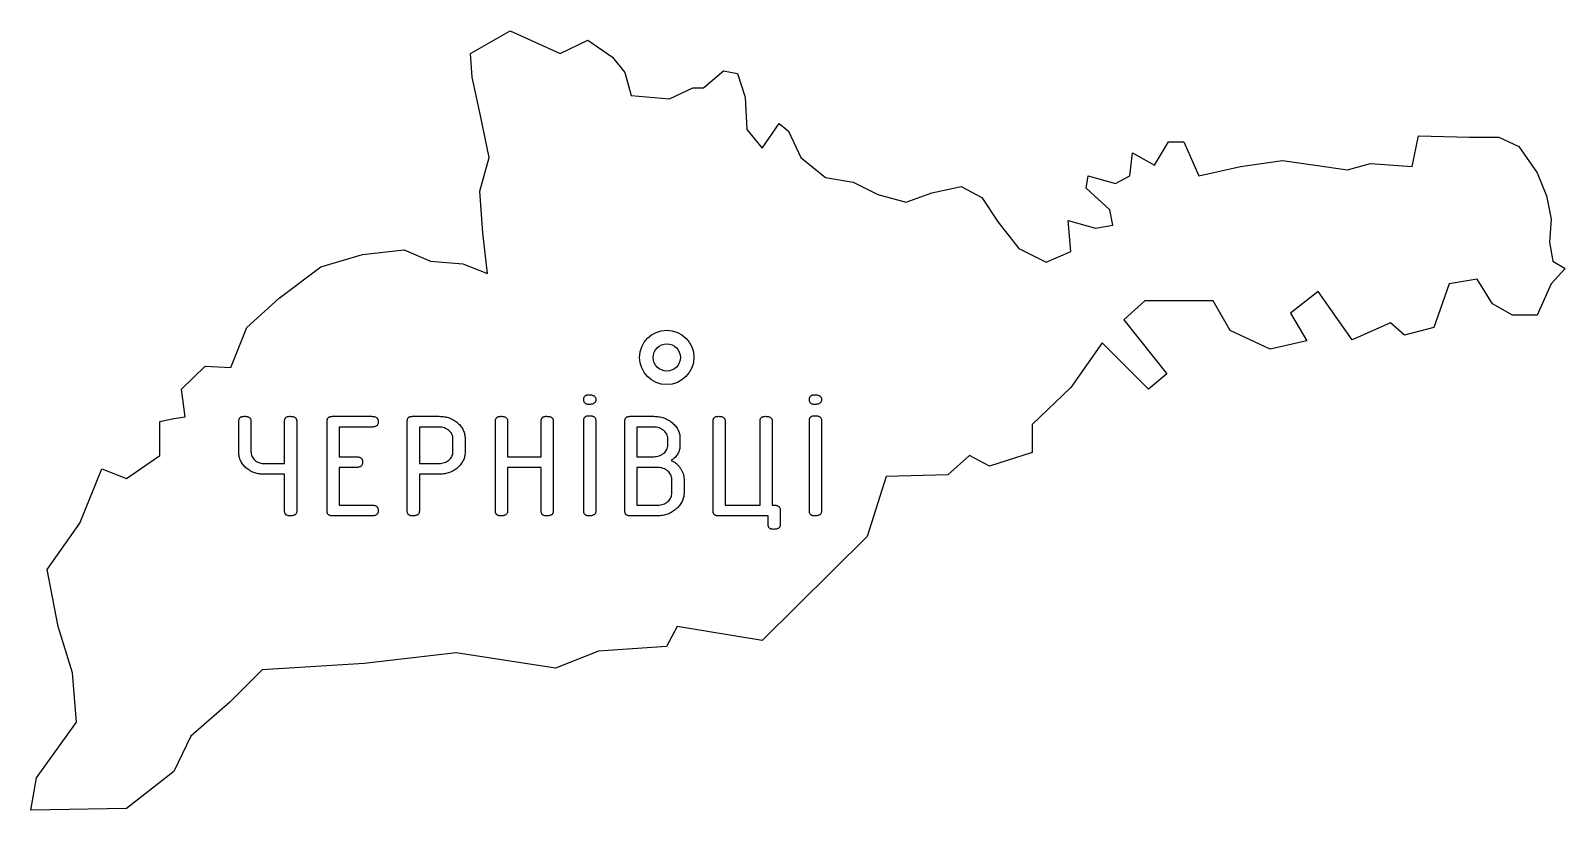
# Model space of a CAD drawing. Header units: millimetres. Extents: x -4543.5 to -4458.7, y 4010.4 to 4053.4.
import ezdxf

# ---------------------------------------------------------------- set-up
doc = ezdxf.new("R2010")
doc.units = ezdxf.units.MM

msp = doc.modelspace()

# ---------------------------------------------------------------- linework, layer by layer
at = {"color": 7, "linetype": 'Continuous', "lineweight": 25}
for p, q in [((-4519.241, 4052.174), (-4517.034, 4053.439)), ((-4517.034, 4053.439), (-4514.276, 4052.174)), ((-4514.276, 4052.174), (-4512.75, 4052.92)), ((-4512.75, 4052.92), (-4511.388, 4051.979)), ((-4519.142, 4050.875), (-4519.241, 4052.174)), ((-4511.388, 4051.979), (-4510.706, 4051.136)), ((-4518.656, 4048.668), (-4519.142, 4050.875)), ((-4510.706, 4051.136), (-4510.349, 4049.869)), ((-4506.359, 4050.292), (-4505.256, 4051.232)), ((-4505.256, 4051.232), (-4504.477, 4051.071)), ((-4504.477, 4051.071), (-4504.056, 4049.773)), ((-4508.24, 4049.675), (-4506.943, 4050.292)), ((-4506.943, 4050.292), (-4506.359, 4050.292)), ((-4510.349, 4049.869), (-4508.24, 4049.675)), ((-4504.056, 4049.773), (-4503.958, 4047.987)), ((-4518.201, 4046.43), (-4518.656, 4048.668)), ((-4503.115, 4046.949), (-4502.174, 4048.313)), ((-4502.174, 4048.313), (-4501.654, 4047.891)), ((-4503.958, 4047.987), (-4503.115, 4046.949)), ((-4501.654, 4047.891), (-4500.974, 4046.43)), ((-4467.196, 4045.944), (-4466.838, 4047.632)), ((-4466.838, 4047.632), (-4464.016, 4047.566)), ((-4464.016, 4047.566), (-4462.394, 4047.566)), ((-4462.394, 4047.566), (-4461.289, 4047.047)), ((-4482.802, 4045.425), (-4482.64, 4046.69)), ((-4482.64, 4046.69), (-4481.439, 4046.009)), ((-4481.439, 4046.009), (-4480.66, 4047.308)), ((-4480.66, 4047.308), (-4479.818, 4047.308)), ((-4479.818, 4047.308), (-4478.973, 4045.425)), ((-4461.289, 4047.047), (-4460.285, 4045.586)), ((-4518.721, 4044.581), (-4518.201, 4046.43)), ((-4500.974, 4046.43), (-4499.61, 4045.327)), ((-4478.973, 4045.425), (-4476.671, 4045.944)), ((-4476.671, 4045.944), (-4474.366, 4046.267)), ((-4474.366, 4046.267), (-4472.549, 4046.009)), ((-4472.549, 4046.009), (-4470.765, 4045.749)), ((-4470.765, 4045.749), (-4469.5, 4046.106)), ((-4469.5, 4046.106), (-4467.196, 4045.944)), ((-4499.61, 4045.327), (-4498.084, 4045.068)), ((-4498.084, 4045.068), (-4496.722, 4044.385)), ((-4485.204, 4044.742), (-4485.106, 4045.425)), ((-4485.106, 4045.425), (-4483.581, 4045.003)), ((-4483.581, 4045.003), (-4482.802, 4045.425)), ((-4460.285, 4045.586), (-4459.765, 4044.322)), ((-4518.559, 4042.278), (-4518.721, 4044.581)), ((-4496.722, 4044.385), (-4495.165, 4043.964)), ((-4495.165, 4043.964), (-4493.737, 4044.484)), ((-4493.737, 4044.484), (-4492.114, 4044.84)), ((-4492.114, 4044.84), (-4490.979, 4044.224)), ((-4490.979, 4044.224), (-4490.071, 4042.861)), ((-4483.905, 4043.543), (-4485.204, 4044.742)), ((-4459.765, 4044.322), (-4459.507, 4043.023)), ((-4483.742, 4042.699), (-4483.905, 4043.543)), ((-4490.071, 4042.861), (-4488.935, 4041.402)), ((-4486.047, 4041.24), (-4486.21, 4042.959)), ((-4486.21, 4042.959), (-4484.685, 4042.537)), ((-4484.685, 4042.537), (-4483.742, 4042.699)), ((-4459.507, 4043.023), (-4459.603, 4041.758)), ((-4518.299, 4040.039), (-4518.559, 4042.278)), ((-4459.603, 4041.758), (-4459.408, 4040.72)), ((-4527.515, 4040.395), (-4525.21, 4041.077)), ((-4525.21, 4041.077), (-4522.907, 4041.336)), ((-4522.907, 4041.336), (-4521.447, 4040.72)), ((-4521.447, 4040.72), (-4519.662, 4040.559)), ((-4488.935, 4041.402), (-4487.41, 4040.655)), ((-4487.41, 4040.655), (-4486.047, 4041.24)), ((-4459.408, 4040.72), (-4458.727, 4040.298)), ((-4529.818, 4038.674), (-4527.515, 4040.395)), ((-4519.662, 4040.559), (-4518.299, 4040.039)), ((-4458.727, 4040.298), (-4459.507, 4039.454)), ((-4472.388, 4039.033), (-4473.912, 4037.832)), ((-4470.505, 4036.373), (-4472.388, 4039.033)), ((-4465.151, 4039.454), (-4465.994, 4037.053)), ((-4463.594, 4039.714), (-4465.151, 4039.454)), ((-4462.749, 4038.35), (-4463.594, 4039.714)), ((-4459.507, 4039.454), (-4460.285, 4037.734)), ((-4531.602, 4037.053), (-4529.818, 4038.674)), ((-4481.959, 4038.513), (-4483.126, 4037.475)), ((-4478.195, 4038.513), (-4481.959, 4038.513)), ((-4477.254, 4036.89), (-4478.195, 4038.513)), ((-4461.646, 4037.734), (-4462.749, 4038.35)), ((-4483.126, 4037.475), (-4480.758, 4034.489)), ((-4473.912, 4037.832), (-4473.003, 4036.306)), ((-4468.397, 4037.314), (-4470.505, 4036.373)), ((-4467.617, 4036.631), (-4468.397, 4037.314)), ((-4460.285, 4037.734), (-4461.646, 4037.734)), ((-4532.478, 4034.847), (-4531.602, 4037.053)), ((-4475.047, 4035.852), (-4477.254, 4036.89)), ((-4465.994, 4037.053), (-4467.617, 4036.631)), ((-4484.327, 4036.209), (-4486.047, 4033.743)), ((-4481.764, 4033.647), (-4484.327, 4036.209)), ((-4473.003, 4036.306), (-4475.047, 4035.852)), ((-4535.204, 4033.647), (-4533.906, 4034.912)), ((-4533.906, 4034.912), (-4532.478, 4034.847)), ((-4480.758, 4034.489), (-4481.764, 4033.647)), ((-4535.009, 4032.122), (-4535.204, 4033.647)), ((-4486.047, 4033.743), (-4488.188, 4031.699)), ((-4526.863, 4032.142), (-4524.696, 4032.142)), ((-4522.443, 4032.142), (-4520.959, 4032.142)), ((-4510.413, 4032.142), (-4509.109, 4032.142)), ((-4536.405, 4031.862), (-4535.626, 4032.024)), ((-4536.405, 4029.98), (-4536.405, 4031.862)), ((-4535.626, 4032.024), (-4535.009, 4032.122)), ((-4532.036, 4030.161), (-4532.036, 4031.877)), ((-4531.367, 4031.882), (-4531.367, 4030.207)), ((-4529.509, 4029.541), (-4529.509, 4031.882)), ((-4528.84, 4031.876), (-4528.84, 4026.908)), ((-4527.16, 4026.908), (-4527.16, 4031.876)), ((-4524.696, 4031.548), (-4526.491, 4031.548)), ((-4526.491, 4031.548), (-4526.491, 4029.912)), ((-4522.73, 4026.908), (-4522.73, 4031.876)), ((-4520.964, 4031.548), (-4522.061, 4031.548)), ((-4522.061, 4031.548), (-4522.061, 4029.541)), ((-4517.854, 4026.908), (-4517.854, 4031.876)), ((-4517.186, 4031.882), (-4517.186, 4029.912)), ((-4515.327, 4029.912), (-4515.327, 4031.882)), ((-4514.659, 4031.876), (-4514.659, 4026.908)), ((-4512.979, 4026.909), (-4512.979, 4031.91)), ((-4512.31, 4031.91), (-4512.31, 4026.909)), ((-4510.704, 4026.908), (-4510.704, 4031.876)), ((-4509.111, 4031.548), (-4510.036, 4031.548)), ((-4510.036, 4031.548), (-4510.036, 4029.912)), ((-4505.829, 4026.907), (-4505.829, 4031.877)), ((-4505.16, 4031.88), (-4505.16, 4027.237)), ((-4503.227, 4027.237), (-4503.227, 4031.88)), ((-4502.559, 4031.88), (-4502.559, 4027.237)), ((-4500.507, 4026.909), (-4500.507, 4031.91)), ((-4499.838, 4031.91), (-4499.838, 4026.909)), ((-4488.188, 4031.699), (-4488.188, 4030.141)), ((-4520.203, 4030.181), (-4520.203, 4030.904)), ((-4519.534, 4030.926), (-4519.534, 4030.159)), ((-4508.326, 4030.553), (-4508.326, 4030.91)), ((-4507.657, 4030.942), (-4507.657, 4030.569)), ((-4538.254, 4028.715), (-4536.405, 4029.98)), ((-4526.491, 4029.912), (-4525.56, 4029.912)), ((-4517.186, 4029.912), (-4515.327, 4029.912)), ((-4510.036, 4029.912), (-4509.111, 4029.912)), ((-4491.66, 4029.98), (-4492.861, 4028.909)), ((-4490.556, 4029.395), (-4491.66, 4029.98)), ((-4488.188, 4030.141), (-4490.556, 4029.395)), ((-4540.818, 4026.248), (-4539.616, 4029.234)), ((-4539.616, 4029.234), (-4538.254, 4028.715)), ((-4529.509, 4028.946), (-4530.7, 4028.946)), ((-4530.685, 4029.541), (-4529.509, 4029.541)), ((-4529.509, 4026.908), (-4529.509, 4028.946)), ((-4526.491, 4029.318), (-4526.491, 4027.237)), ((-4525.56, 4029.318), (-4526.491, 4029.318)), ((-4522.061, 4029.541), (-4520.964, 4029.541)), ((-4522.061, 4028.946), (-4522.061, 4026.908)), ((-4520.949, 4028.946), (-4522.061, 4028.946)), ((-4515.327, 4029.318), (-4517.186, 4029.318)), ((-4517.186, 4029.318), (-4517.186, 4026.908)), ((-4515.327, 4026.908), (-4515.327, 4029.318)), ((-4508.894, 4029.318), (-4510.036, 4029.318)), ((-4510.036, 4029.318), (-4510.036, 4027.237)), ((-4496.267, 4028.812), (-4497.305, 4025.503)), ((-4492.861, 4028.909), (-4496.267, 4028.812)), ((-4508.103, 4027.907), (-4508.103, 4028.651)), ((-4507.434, 4028.658), (-4507.434, 4027.881)), ((-4526.491, 4027.237), (-4524.696, 4027.237)), ((-4510.036, 4027.237), (-4508.894, 4027.237)), ((-4505.16, 4027.237), (-4503.227, 4027.237)), ((-4502.559, 4027.237), (-4502.487, 4027.237)), ((-4542.634, 4023.686), (-4540.818, 4026.248)), ((-4524.696, 4026.642), (-4526.863, 4026.642)), ((-4508.892, 4026.642), (-4510.413, 4026.642)), ((-4502.782, 4026.642), (-4505.537, 4026.642)), ((-4502.782, 4026.16), (-4502.782, 4026.642)), ((-4502.113, 4026.964), (-4502.113, 4026.172)), ((-4497.305, 4025.503), (-4503.115, 4019.758)), ((-4542.018, 4020.536), (-4542.634, 4023.686)), ((-4541.239, 4017.976), (-4542.018, 4020.536)), ((-4507.819, 4020.536), (-4508.403, 4019.435)), ((-4503.115, 4019.758), (-4507.819, 4020.536)), ((-4508.403, 4019.435), (-4512.166, 4019.175)), ((-4520.019, 4019.078), (-4525.113, 4018.494)), ((-4514.535, 4018.234), (-4520.019, 4019.078)), ((-4512.166, 4019.175), (-4514.535, 4018.234)), ((-4541.012, 4015.248), (-4541.239, 4017.976)), ((-4530.758, 4018.137), (-4532.543, 4016.352)), ((-4525.113, 4018.494), (-4530.758, 4018.137)), ((-4532.543, 4016.352), (-4534.685, 4014.469)), ((-4543.219, 4012.167), (-4541.012, 4015.248)), ((-4534.685, 4014.469), (-4535.626, 4012.524)), ((-4543.542, 4010.383), (-4543.219, 4012.167)), ((-4535.626, 4012.524), (-4538.254, 4010.48)), ((-4538.254, 4010.48), (-4543.542, 4010.383))]:
    msp.add_line(p, q, dxfattribs=at)
for radius in [1.5, 0.75]:
    msp.add_circle((-4508.387, 4035.395), radius, dxfattribs=at)
for points, knots in [([(-4512.979, 4033.065), (-4512.978, 4033.086), (-4512.977, 4033.126), (-4512.962, 4033.181), (-4512.939, 4033.228), (-4512.905, 4033.267), (-4512.862, 4033.296), (-4512.81, 4033.318), (-4512.749, 4033.328), (-4512.705, 4033.33), (-4512.682, 4033.331)], [0, 0, 0, 0, 0.137647, 0.258494, 0.372178, 0.480267, 0.591683, 0.71253, 0.847139, 1, 1, 1, 1]), ([(-4512.682, 4032.795), (-4512.705, 4032.796), (-4512.749, 4032.797), (-4512.81, 4032.81), (-4512.862, 4032.831), (-4512.906, 4032.86), (-4512.939, 4032.9), (-4512.963, 4032.948), (-4512.977, 4033.004), (-4512.978, 4033.044), (-4512.979, 4033.065)], [0, 0, 0, 0, 0.151735, 0.28585, 0.405807, 0.516402, 0.625606, 0.738452, 0.860851, 1, 1, 1, 1]), ([(-4512.682, 4033.331), (-4512.652, 4033.33), (-4512.598, 4033.328), (-4512.521, 4033.318), (-4512.457, 4033.297), (-4512.403, 4033.268), (-4512.36, 4033.23), (-4512.331, 4033.182), (-4512.313, 4033.126), (-4512.311, 4033.086), (-4512.31, 4033.065)], [0, 0, 0, 0, 0.167863, 0.314847, 0.444187, 0.55924, 0.665232, 0.770656, 0.878794, 1, 1, 1, 1]), ([(-4512.31, 4033.065), (-4512.311, 4033.044), (-4512.313, 4033.003), (-4512.331, 4032.947), (-4512.361, 4032.899), (-4512.402, 4032.859), (-4512.457, 4032.83), (-4512.522, 4032.81), (-4512.598, 4032.797), (-4512.652, 4032.796), (-4512.682, 4032.795)], [0, 0, 0, 0, 0.1226674, 0.2322495, 0.3370212, 0.4438679, 0.5582089, 0.6867485, 0.8331765, 1, 1, 1, 1]), ([(-4500.507, 4033.065), (-4500.506, 4033.086), (-4500.505, 4033.126), (-4500.491, 4033.181), (-4500.468, 4033.228), (-4500.434, 4033.267), (-4500.391, 4033.296), (-4500.338, 4033.318), (-4500.277, 4033.328), (-4500.233, 4033.33), (-4500.21, 4033.331)], [0, 0, 0, 0, 0.137647, 0.258494, 0.372178, 0.480267, 0.591683, 0.71253, 0.847139, 1, 1, 1, 1]), ([(-4500.21, 4032.795), (-4500.233, 4032.796), (-4500.277, 4032.797), (-4500.338, 4032.81), (-4500.391, 4032.831), (-4500.434, 4032.86), (-4500.467, 4032.9), (-4500.491, 4032.948), (-4500.505, 4033.004), (-4500.506, 4033.044), (-4500.507, 4033.065)], [0, 0, 0, 0, 0.151735, 0.28585, 0.405807, 0.516402, 0.625606, 0.738452, 0.860851, 1, 1, 1, 1]), ([(-4500.21, 4033.331), (-4500.181, 4033.33), (-4500.126, 4033.328), (-4500.05, 4033.318), (-4499.985, 4033.297), (-4499.931, 4033.268), (-4499.888, 4033.23), (-4499.859, 4033.182), (-4499.841, 4033.126), (-4499.839, 4033.086), (-4499.838, 4033.065)], [0, 0, 0, 0, 0.167863, 0.314847, 0.444187, 0.55924, 0.665232, 0.770656, 0.878794, 1, 1, 1, 1]), ([(-4499.838, 4033.065), (-4499.839, 4033.044), (-4499.841, 4033.003), (-4499.859, 4032.947), (-4499.889, 4032.899), (-4499.931, 4032.859), (-4499.985, 4032.83), (-4500.05, 4032.81), (-4500.126, 4032.797), (-4500.181, 4032.796), (-4500.21, 4032.795)], [0, 0, 0, 0, 0.122667, 0.232249, 0.337021, 0.443868, 0.558209, 0.686748, 0.833176, 1, 1, 1, 1]), ([(-4532.036, 4031.877), (-4532.035, 4031.898), (-4532.033, 4031.937), (-4532.02, 4031.992), (-4531.996, 4032.039), (-4531.962, 4032.078), (-4531.919, 4032.107), (-4531.867, 4032.128), (-4531.805, 4032.139), (-4531.762, 4032.141), (-4531.738, 4032.142)], [0, 0, 0, 0, 0.135429, 0.259027, 0.370704, 0.479047, 0.590725, 0.711856, 0.84678, 1, 1, 1, 1]), ([(-4531.738, 4032.142), (-4531.709, 4032.142), (-4531.654, 4032.141), (-4531.579, 4032.128), (-4531.513, 4032.109), (-4531.46, 4032.08), (-4531.417, 4032.043), (-4531.388, 4031.996), (-4531.369, 4031.942), (-4531.368, 4031.903), (-4531.367, 4031.882)], [0, 0, 0, 0, 0.169138, 0.31769, 0.447411, 0.563411, 0.668766, 0.773154, 0.880041, 1, 1, 1, 1]), ([(-4529.509, 4031.882), (-4529.508, 4031.903), (-4529.506, 4031.941), (-4529.492, 4031.995), (-4529.469, 4032.042), (-4529.435, 4032.079), (-4529.392, 4032.109), (-4529.339, 4032.128), (-4529.279, 4032.141), (-4529.235, 4032.142), (-4529.211, 4032.142)], [0, 0, 0, 0, 0.136441, 0.255996, 0.368508, 0.475742, 0.588255, 0.709343, 0.845784, 1, 1, 1, 1]), ([(-4529.211, 4032.142), (-4529.182, 4032.141), (-4529.128, 4032.139), (-4529.051, 4032.129), (-4528.986, 4032.108), (-4528.933, 4032.079), (-4528.89, 4032.041), (-4528.861, 4031.993), (-4528.842, 4031.937), (-4528.841, 4031.897), (-4528.84, 4031.876)], [0, 0, 0, 0, 0.167863, 0.314847, 0.444187, 0.55924, 0.665232, 0.770656, 0.878794, 1, 1, 1, 1]), ([(-4527.16, 4031.876), (-4527.159, 4031.897), (-4527.158, 4031.937), (-4527.143, 4031.992), (-4527.121, 4032.039), (-4527.087, 4032.078), (-4527.043, 4032.107), (-4526.991, 4032.128), (-4526.93, 4032.139), (-4526.886, 4032.141), (-4526.863, 4032.142)], [0, 0, 0, 0, 0.137647, 0.258494, 0.372178, 0.480267, 0.591683, 0.71253, 0.847139, 1, 1, 1, 1]), ([(-4524.696, 4032.142), (-4524.667, 4032.141), (-4524.613, 4032.14), (-4524.538, 4032.126), (-4524.475, 4032.103), (-4524.421, 4032.071), (-4524.38, 4032.027), (-4524.352, 4031.974), (-4524.334, 4031.913), (-4524.332, 4031.868), (-4524.331, 4031.845)], [0, 0, 0, 0, 0.160133, 0.298711, 0.42314, 0.537662, 0.64466, 0.752959, 0.869903, 1, 1, 1, 1]), ([(-4522.73, 4031.876), (-4522.729, 4031.897), (-4522.728, 4031.936), (-4522.715, 4031.992), (-4522.692, 4032.039), (-4522.659, 4032.077), (-4522.618, 4032.108), (-4522.568, 4032.128), (-4522.508, 4032.139), (-4522.466, 4032.141), (-4522.443, 4032.142)], [0, 0, 0, 0, 0.1402868, 0.2628239, 0.3786883, 0.4871623, 0.5964992, 0.7172707, 0.8493764, 1, 1, 1, 1]), ([(-4520.959, 4032.142), (-4520.91, 4032.141), (-4520.813, 4032.139), (-4520.671, 4032.121), (-4520.535, 4032.094), (-4520.406, 4032.052), (-4520.281, 4032.001), (-4520.163, 4031.937), (-4520.05, 4031.862), (-4519.946, 4031.777), (-4519.85, 4031.685), (-4519.766, 4031.587), (-4519.694, 4031.487), (-4519.636, 4031.382), (-4519.59, 4031.273), (-4519.557, 4031.161), (-4519.539, 4031.044), (-4519.536, 4030.966), (-4519.534, 4030.926)], [0, 0, 0, 0, 0.071095, 0.139851, 0.206112, 0.271749, 0.335947, 0.400768, 0.465307, 0.530915, 0.595398, 0.657283, 0.716261, 0.773851, 0.830261, 0.886198, 0.942846, 1, 1, 1, 1]), ([(-4517.854, 4031.876), (-4517.854, 4031.897), (-4517.852, 4031.937), (-4517.838, 4031.992), (-4517.815, 4032.039), (-4517.781, 4032.078), (-4517.738, 4032.107), (-4517.686, 4032.128), (-4517.624, 4032.139), (-4517.58, 4032.141), (-4517.557, 4032.142)], [0, 0, 0, 0, 0.137647, 0.258494, 0.372178, 0.480267, 0.591683, 0.71253, 0.847139, 1, 1, 1, 1]), ([(-4517.557, 4032.142), (-4517.528, 4032.142), (-4517.473, 4032.141), (-4517.398, 4032.128), (-4517.332, 4032.109), (-4517.279, 4032.08), (-4517.236, 4032.043), (-4517.207, 4031.996), (-4517.188, 4031.942), (-4517.186, 4031.903), (-4517.186, 4031.882)], [0, 0, 0, 0, 0.169138, 0.31769, 0.447411, 0.563411, 0.668766, 0.773154, 0.880041, 1, 1, 1, 1]), ([(-4515.327, 4031.882), (-4515.327, 4031.903), (-4515.325, 4031.941), (-4515.311, 4031.995), (-4515.288, 4032.042), (-4515.254, 4032.079), (-4515.211, 4032.109), (-4515.158, 4032.128), (-4515.097, 4032.141), (-4515.053, 4032.142), (-4515.03, 4032.142)], [0, 0, 0, 0, 0.136441, 0.255996, 0.368508, 0.475742, 0.588255, 0.709343, 0.845784, 1, 1, 1, 1]), ([(-4515.03, 4032.142), (-4515.001, 4032.141), (-4514.947, 4032.139), (-4514.87, 4032.129), (-4514.805, 4032.108), (-4514.751, 4032.079), (-4514.709, 4032.041), (-4514.68, 4031.993), (-4514.661, 4031.937), (-4514.659, 4031.897), (-4514.659, 4031.876)], [0, 0, 0, 0, 0.167863, 0.314847, 0.444187, 0.55924, 0.665232, 0.770656, 0.878794, 1, 1, 1, 1]), ([(-4512.979, 4031.91), (-4512.978, 4031.931), (-4512.976, 4031.971), (-4512.963, 4032.026), (-4512.939, 4032.073), (-4512.906, 4032.113), (-4512.862, 4032.142), (-4512.81, 4032.163), (-4512.749, 4032.174), (-4512.705, 4032.176), (-4512.682, 4032.177)], [0, 0, 0, 0, 0.137355, 0.260404, 0.371584, 0.481366, 0.592546, 0.713138, 0.847462, 1, 1, 1, 1]), ([(-4512.682, 4032.177), (-4512.652, 4032.176), (-4512.598, 4032.174), (-4512.521, 4032.163), (-4512.457, 4032.142), (-4512.402, 4032.114), (-4512.361, 4032.074), (-4512.33, 4032.027), (-4512.313, 4031.971), (-4512.311, 4031.931), (-4512.31, 4031.91)], [0, 0, 0, 0, 0.167568, 0.314294, 0.443407, 0.558258, 0.665582, 0.768936, 0.879007, 1, 1, 1, 1]), ([(-4510.704, 4031.876), (-4510.704, 4031.897), (-4510.703, 4031.937), (-4510.688, 4031.991), (-4510.667, 4032.04), (-4510.632, 4032.077), (-4510.59, 4032.107), (-4510.539, 4032.128), (-4510.479, 4032.139), (-4510.436, 4032.141), (-4510.413, 4032.142)], [0, 0, 0, 0, 0.139117, 0.261256, 0.375029, 0.484273, 0.594779, 0.714544, 0.848069, 1, 1, 1, 1]), ([(-4509.109, 4032.142), (-4509.059, 4032.141), (-4508.961, 4032.138), (-4508.816, 4032.123), (-4508.678, 4032.093), (-4508.546, 4032.054), (-4508.42, 4032.002), (-4508.298, 4031.941), (-4508.184, 4031.866), (-4508.077, 4031.782), (-4507.979, 4031.69), (-4507.893, 4031.594), (-4507.82, 4031.495), (-4507.76, 4031.391), (-4507.714, 4031.284), (-4507.682, 4031.173), (-4507.661, 4031.059), (-4507.659, 4030.982), (-4507.657, 4030.942)], [0, 0, 0, 0, 0.071899, 0.141398, 0.208575, 0.274829, 0.339778, 0.404787, 0.469975, 0.535821, 0.60083, 0.661974, 0.721347, 0.777993, 0.833645, 0.888804, 0.94365, 1, 1, 1, 1]), ([(-4505.829, 4031.877), (-4505.828, 4031.898), (-4505.826, 4031.937), (-4505.813, 4031.992), (-4505.789, 4032.039), (-4505.756, 4032.078), (-4505.712, 4032.107), (-4505.66, 4032.128), (-4505.599, 4032.139), (-4505.555, 4032.141), (-4505.532, 4032.142)], [0, 0, 0, 0, 0.135429, 0.259027, 0.370704, 0.479047, 0.590725, 0.711856, 0.84678, 1, 1, 1, 1]), ([(-4505.532, 4032.142), (-4505.502, 4032.141), (-4505.448, 4032.139), (-4505.371, 4032.129), (-4505.307, 4032.107), (-4505.252, 4032.08), (-4505.211, 4032.042), (-4505.181, 4031.995), (-4505.163, 4031.94), (-4505.161, 4031.9), (-4505.16, 4031.88)], [0, 0, 0, 0, 0.168737, 0.316487, 0.446501, 0.561079, 0.667623, 0.771698, 0.8804, 1, 1, 1, 1]), ([(-4503.227, 4031.88), (-4503.227, 4031.9), (-4503.225, 4031.939), (-4503.211, 4031.994), (-4503.188, 4032.041), (-4503.155, 4032.079), (-4503.111, 4032.107), (-4503.059, 4032.129), (-4502.997, 4032.139), (-4502.953, 4032.141), (-4502.93, 4032.142)], [0, 0, 0, 0, 0.135959, 0.257564, 0.369679, 0.478446, 0.589122, 0.710727, 0.84618, 1, 1, 1, 1]), ([(-4502.93, 4032.142), (-4502.901, 4032.141), (-4502.847, 4032.139), (-4502.77, 4032.129), (-4502.706, 4032.107), (-4502.651, 4032.08), (-4502.609, 4032.042), (-4502.579, 4031.995), (-4502.561, 4031.94), (-4502.56, 4031.9), (-4502.559, 4031.88)], [0, 0, 0, 0, 0.168737, 0.316487, 0.446501, 0.561079, 0.667623, 0.771698, 0.8804, 1, 1, 1, 1]), ([(-4500.507, 4031.91), (-4500.506, 4031.931), (-4500.505, 4031.971), (-4500.491, 4032.026), (-4500.467, 4032.073), (-4500.434, 4032.113), (-4500.391, 4032.142), (-4500.339, 4032.163), (-4500.277, 4032.174), (-4500.233, 4032.176), (-4500.21, 4032.177)], [0, 0, 0, 0, 0.137355, 0.260404, 0.371584, 0.481366, 0.592546, 0.713138, 0.847462, 1, 1, 1, 1]), ([(-4500.21, 4032.177), (-4500.181, 4032.176), (-4500.126, 4032.174), (-4500.05, 4032.163), (-4499.985, 4032.142), (-4499.931, 4032.114), (-4499.889, 4032.074), (-4499.859, 4032.027), (-4499.841, 4031.971), (-4499.839, 4031.931), (-4499.838, 4031.91)], [0, 0, 0, 0, 0.167568, 0.314294, 0.443407, 0.558258, 0.665582, 0.768936, 0.879007, 1, 1, 1, 1]), ([(-4524.331, 4031.845), (-4524.332, 4031.821), (-4524.334, 4031.777), (-4524.352, 4031.715), (-4524.38, 4031.662), (-4524.421, 4031.619), (-4524.475, 4031.587), (-4524.538, 4031.564), (-4524.613, 4031.55), (-4524.667, 4031.548), (-4524.696, 4031.548)], [0, 0, 0, 0, 0.1300975, 0.2470406, 0.3553397, 0.4623376, 0.5768601, 0.7012892, 0.8398672, 1, 1, 1, 1]), ([(-4520.203, 4030.904), (-4520.206, 4030.947), (-4520.211, 4031.031), (-4520.255, 4031.152), (-4520.329, 4031.262), (-4520.427, 4031.36), (-4520.543, 4031.443), (-4520.674, 4031.504), (-4520.815, 4031.542), (-4520.914, 4031.545), (-4520.964, 4031.548)], [0, 0, 0, 0, 0.115557, 0.228548, 0.34575, 0.473171, 0.603879, 0.733048, 0.863654, 1, 1, 1, 1]), ([(-4508.326, 4030.91), (-4508.329, 4030.952), (-4508.333, 4031.035), (-4508.38, 4031.154), (-4508.454, 4031.263), (-4508.555, 4031.36), (-4508.674, 4031.443), (-4508.809, 4031.505), (-4508.956, 4031.542), (-4509.059, 4031.545), (-4509.111, 4031.548)], [0, 0, 0, 0, 0.111841, 0.221624, 0.337725, 0.464067, 0.595458, 0.725611, 0.859387, 1, 1, 1, 1]), ([(-4509.111, 4029.912), (-4509.059, 4029.914), (-4508.956, 4029.918), (-4508.81, 4029.957), (-4508.674, 4030.016), (-4508.555, 4030.101), (-4508.454, 4030.199), (-4508.38, 4030.31), (-4508.333, 4030.429), (-4508.329, 4030.512), (-4508.326, 4030.553)], [0, 0, 0, 0, 0.140331, 0.274091, 0.403555, 0.535275, 0.66209, 0.778822, 0.888383, 1, 1, 1, 1]), ([(-4507.657, 4030.569), (-4507.659, 4030.524), (-4507.662, 4030.437), (-4507.684, 4030.309), (-4507.723, 4030.188), (-4507.775, 4030.074), (-4507.845, 4029.969), (-4507.93, 4029.871), (-4508.029, 4029.779), (-4508.104, 4029.728), (-4508.143, 4029.701)], [0, 0, 0, 0, 0.128647, 0.252192, 0.37296, 0.492358, 0.612522, 0.736056, 0.864873, 1, 1, 1, 1]), ([(-4530.7, 4028.946), (-4530.745, 4028.947), (-4530.835, 4028.95), (-4530.966, 4028.966), (-4531.092, 4028.994), (-4531.214, 4029.032), (-4531.33, 4029.082), (-4531.441, 4029.145), (-4531.547, 4029.217), (-4531.646, 4029.299), (-4531.738, 4029.388), (-4531.817, 4029.485), (-4531.885, 4029.585), (-4531.939, 4029.692), (-4531.984, 4029.802), (-4532.013, 4029.917), (-4532.033, 4030.038), (-4532.035, 4030.119), (-4532.036, 4030.161)], [0, 0, 0, 0, 0.067724, 0.133572, 0.197553, 0.260652, 0.323603, 0.386513, 0.450193, 0.514686, 0.578889, 0.64094, 0.700928, 0.760159, 0.81858, 0.877774, 0.938054, 1, 1, 1, 1]), ([(-4531.367, 4030.207), (-4531.364, 4030.16), (-4531.36, 4030.068), (-4531.32, 4029.937), (-4531.254, 4029.822), (-4531.164, 4029.722), (-4531.058, 4029.641), (-4530.94, 4029.584), (-4530.815, 4029.547), (-4530.729, 4029.543), (-4530.685, 4029.541)], [0, 0, 0, 0, 0.133978, 0.25854, 0.381992, 0.508247, 0.634687, 0.756486, 0.875924, 1, 1, 1, 1]), ([(-4525.56, 4029.912), (-4525.531, 4029.912), (-4525.477, 4029.91), (-4525.402, 4029.896), (-4525.339, 4029.873), (-4525.285, 4029.841), (-4525.244, 4029.798), (-4525.216, 4029.744), (-4525.198, 4029.683), (-4525.196, 4029.638), (-4525.195, 4029.615)], [0, 0, 0, 0, 0.160133, 0.298711, 0.42314, 0.537662, 0.64466, 0.752959, 0.869903, 1, 1, 1, 1]), ([(-4525.195, 4029.615), (-4525.196, 4029.592), (-4525.198, 4029.547), (-4525.216, 4029.486), (-4525.244, 4029.433), (-4525.285, 4029.389), (-4525.339, 4029.357), (-4525.402, 4029.334), (-4525.477, 4029.32), (-4525.531, 4029.319), (-4525.56, 4029.318)], [0, 0, 0, 0, 0.130097, 0.247041, 0.35534, 0.462338, 0.57686, 0.701289, 0.839867, 1, 1, 1, 1]), ([(-4520.964, 4029.541), (-4520.913, 4029.543), (-4520.814, 4029.547), (-4520.672, 4029.584), (-4520.541, 4029.643), (-4520.426, 4029.725), (-4520.328, 4029.822), (-4520.255, 4029.933), (-4520.211, 4030.054), (-4520.206, 4030.138), (-4520.203, 4030.181)], [0, 0, 0, 0, 0.137532, 0.269288, 0.396743, 0.52697, 0.653025, 0.771227, 0.884329, 1, 1, 1, 1]), ([(-4519.534, 4030.159), (-4519.535, 4030.119), (-4519.537, 4030.04), (-4519.558, 4029.924), (-4519.589, 4029.812), (-4519.634, 4029.703), (-4519.692, 4029.599), (-4519.762, 4029.498), (-4519.846, 4029.401), (-4519.94, 4029.309), (-4520.043, 4029.223), (-4520.155, 4029.15), (-4520.272, 4029.087), (-4520.395, 4029.036), (-4520.525, 4028.995), (-4520.661, 4028.968), (-4520.803, 4028.949), (-4520.899, 4028.947), (-4520.949, 4028.946)], [0, 0, 0, 0, 0.057374, 0.114362, 0.170388, 0.226311, 0.284153, 0.343528, 0.404892, 0.469254, 0.534714, 0.598756, 0.663101, 0.727061, 0.792986, 0.859537, 0.928594, 1, 1, 1, 1]), ([(-4508.143, 4029.701), (-4508.094, 4029.679), (-4507.996, 4029.635), (-4507.862, 4029.539), (-4507.742, 4029.422), (-4507.636, 4029.285), (-4507.547, 4029.137), (-4507.482, 4028.981), (-4507.442, 4028.821), (-4507.437, 4028.712), (-4507.434, 4028.658)], [0, 0, 0, 0, 0.120534, 0.242008, 0.367223, 0.498955, 0.630742, 0.75547, 0.878382, 1, 1, 1, 1]), ([(-4508.103, 4028.651), (-4508.105, 4028.696), (-4508.11, 4028.784), (-4508.158, 4028.909), (-4508.232, 4029.024), (-4508.333, 4029.126), (-4508.453, 4029.211), (-4508.589, 4029.274), (-4508.738, 4029.31), (-4508.841, 4029.315), (-4508.894, 4029.318)], [0, 0, 0, 0, 0.116121, 0.229238, 0.345858, 0.471935, 0.602063, 0.730335, 0.861781, 1, 1, 1, 1]), ([(-4508.894, 4027.237), (-4508.841, 4027.239), (-4508.737, 4027.244), (-4508.588, 4027.282), (-4508.451, 4027.344), (-4508.331, 4027.43), (-4508.23, 4027.532), (-4508.156, 4027.648), (-4508.111, 4027.774), (-4508.106, 4027.862), (-4508.103, 4027.907)], [0, 0, 0, 0, 0.138837, 0.270158, 0.398988, 0.527925, 0.653649, 0.770793, 0.884205, 1, 1, 1, 1]), ([(-4524.696, 4027.237), (-4524.667, 4027.236), (-4524.613, 4027.235), (-4524.538, 4027.221), (-4524.475, 4027.198), (-4524.421, 4027.165), (-4524.38, 4027.122), (-4524.352, 4027.069), (-4524.334, 4027.007), (-4524.332, 4026.963), (-4524.331, 4026.939)], [0, 0, 0, 0, 0.160133, 0.298711, 0.42314, 0.537662, 0.64466, 0.752959, 0.869903, 1, 1, 1, 1]), ([(-4507.434, 4027.881), (-4507.436, 4027.842), (-4507.438, 4027.765), (-4507.459, 4027.651), (-4507.492, 4027.54), (-4507.541, 4027.431), (-4507.601, 4027.325), (-4507.677, 4027.222), (-4507.765, 4027.121), (-4507.866, 4027.025), (-4507.974, 4026.935), (-4508.09, 4026.857), (-4508.211, 4026.79), (-4508.337, 4026.736), (-4508.469, 4026.695), (-4508.605, 4026.665), (-4508.747, 4026.645), (-4508.843, 4026.643), (-4508.892, 4026.642)], [0, 0, 0, 0, 0.055174, 0.109411, 0.164643, 0.22062, 0.278344, 0.338272, 0.401895, 0.468499, 0.536197, 0.602034, 0.667351, 0.732003, 0.79732, 0.86333, 0.930551, 1, 1, 1, 1]), ([(-4502.487, 4027.237), (-4502.457, 4027.236), (-4502.402, 4027.234), (-4502.326, 4027.222), (-4502.26, 4027.201), (-4502.206, 4027.171), (-4502.163, 4027.132), (-4502.133, 4027.083), (-4502.116, 4027.026), (-4502.114, 4026.985), (-4502.113, 4026.964)], [0, 0, 0, 0, 0.165609, 0.313146, 0.44075, 0.55726, 0.663329, 0.767338, 0.878225, 1, 1, 1, 1]), ([(-4529.211, 4026.642), (-4529.235, 4026.643), (-4529.278, 4026.645), (-4529.34, 4026.656), (-4529.392, 4026.677), (-4529.435, 4026.706), (-4529.469, 4026.745), (-4529.492, 4026.792), (-4529.506, 4026.848), (-4529.508, 4026.887), (-4529.509, 4026.908)], [0, 0, 0, 0, 0.152861, 0.28747, 0.408317, 0.519733, 0.627822, 0.741506, 0.862353, 1, 1, 1, 1]), ([(-4528.84, 4026.908), (-4528.841, 4026.887), (-4528.842, 4026.847), (-4528.861, 4026.791), (-4528.89, 4026.744), (-4528.933, 4026.706), (-4528.986, 4026.676), (-4529.051, 4026.656), (-4529.128, 4026.645), (-4529.182, 4026.643), (-4529.211, 4026.642)], [0, 0, 0, 0, 0.121206, 0.229344, 0.334768, 0.44076, 0.555813, 0.685153, 0.832137, 1, 1, 1, 1]), ([(-4526.863, 4026.642), (-4526.886, 4026.643), (-4526.93, 4026.645), (-4526.991, 4026.656), (-4527.043, 4026.677), (-4527.087, 4026.706), (-4527.121, 4026.745), (-4527.143, 4026.792), (-4527.158, 4026.848), (-4527.159, 4026.887), (-4527.16, 4026.908)], [0, 0, 0, 0, 0.152861, 0.28747, 0.408317, 0.519733, 0.627822, 0.741506, 0.862353, 1, 1, 1, 1]), ([(-4524.331, 4026.939), (-4524.332, 4026.916), (-4524.334, 4026.872), (-4524.352, 4026.81), (-4524.38, 4026.757), (-4524.421, 4026.713), (-4524.475, 4026.681), (-4524.538, 4026.658), (-4524.613, 4026.644), (-4524.667, 4026.643), (-4524.696, 4026.642)], [0, 0, 0, 0, 0.130097, 0.247041, 0.35534, 0.462338, 0.57686, 0.701289, 0.839867, 1, 1, 1, 1]), ([(-4522.433, 4026.642), (-4522.456, 4026.643), (-4522.5, 4026.645), (-4522.561, 4026.656), (-4522.614, 4026.677), (-4522.657, 4026.706), (-4522.691, 4026.745), (-4522.714, 4026.792), (-4522.728, 4026.848), (-4522.729, 4026.887), (-4522.73, 4026.908)], [0, 0, 0, 0, 0.152861, 0.28747, 0.408317, 0.519733, 0.627822, 0.741506, 0.862353, 1, 1, 1, 1]), ([(-4522.061, 4026.908), (-4522.062, 4026.887), (-4522.064, 4026.847), (-4522.082, 4026.791), (-4522.111, 4026.744), (-4522.154, 4026.706), (-4522.208, 4026.676), (-4522.273, 4026.656), (-4522.349, 4026.645), (-4522.404, 4026.643), (-4522.433, 4026.642)], [0, 0, 0, 0, 0.121206, 0.229344, 0.334768, 0.44076, 0.555813, 0.685153, 0.832137, 1, 1, 1, 1]), ([(-4517.557, 4026.642), (-4517.58, 4026.643), (-4517.624, 4026.645), (-4517.686, 4026.656), (-4517.738, 4026.677), (-4517.781, 4026.706), (-4517.815, 4026.745), (-4517.838, 4026.792), (-4517.852, 4026.848), (-4517.854, 4026.887), (-4517.854, 4026.908)], [0, 0, 0, 0, 0.152861, 0.28747, 0.408317, 0.519733, 0.627822, 0.741506, 0.862353, 1, 1, 1, 1]), ([(-4517.186, 4026.908), (-4517.186, 4026.887), (-4517.188, 4026.847), (-4517.207, 4026.791), (-4517.236, 4026.744), (-4517.279, 4026.706), (-4517.332, 4026.676), (-4517.397, 4026.656), (-4517.474, 4026.645), (-4517.528, 4026.643), (-4517.557, 4026.642)], [0, 0, 0, 0, 0.121206, 0.229344, 0.334768, 0.44076, 0.555813, 0.685153, 0.832137, 1, 1, 1, 1]), ([(-4515.03, 4026.642), (-4515.053, 4026.643), (-4515.097, 4026.645), (-4515.159, 4026.656), (-4515.211, 4026.677), (-4515.254, 4026.706), (-4515.288, 4026.745), (-4515.311, 4026.792), (-4515.325, 4026.848), (-4515.327, 4026.887), (-4515.327, 4026.908)], [0, 0, 0, 0, 0.152861, 0.28747, 0.408317, 0.519733, 0.627822, 0.741506, 0.862353, 1, 1, 1, 1]), ([(-4514.659, 4026.908), (-4514.659, 4026.887), (-4514.661, 4026.847), (-4514.68, 4026.791), (-4514.709, 4026.744), (-4514.751, 4026.706), (-4514.805, 4026.676), (-4514.87, 4026.656), (-4514.947, 4026.645), (-4515.001, 4026.643), (-4515.03, 4026.642)], [0, 0, 0, 0, 0.121206, 0.229344, 0.334768, 0.44076, 0.555813, 0.685153, 0.832137, 1, 1, 1, 1]), ([(-4512.682, 4026.642), (-4512.705, 4026.643), (-4512.749, 4026.645), (-4512.81, 4026.656), (-4512.863, 4026.677), (-4512.905, 4026.708), (-4512.939, 4026.746), (-4512.963, 4026.793), (-4512.977, 4026.848), (-4512.978, 4026.888), (-4512.979, 4026.909)], [0, 0, 0, 0, 0.152608, 0.286993, 0.407639, 0.520337, 0.628247, 0.739478, 0.862582, 1, 1, 1, 1]), ([(-4512.31, 4026.909), (-4512.311, 4026.888), (-4512.313, 4026.848), (-4512.33, 4026.792), (-4512.361, 4026.745), (-4512.403, 4026.707), (-4512.456, 4026.676), (-4512.522, 4026.656), (-4512.598, 4026.645), (-4512.652, 4026.643), (-4512.682, 4026.642)], [0, 0, 0, 0, 0.121044, 0.231161, 0.334558, 0.440408, 0.556408, 0.685575, 0.832362, 1, 1, 1, 1]), ([(-4510.413, 4026.642), (-4510.436, 4026.643), (-4510.479, 4026.645), (-4510.539, 4026.656), (-4510.59, 4026.677), (-4510.632, 4026.707), (-4510.667, 4026.745), (-4510.688, 4026.793), (-4510.703, 4026.848), (-4510.704, 4026.887), (-4510.704, 4026.908)], [0, 0, 0, 0, 0.151931, 0.285456, 0.405221, 0.515727, 0.624971, 0.738744, 0.860883, 1, 1, 1, 1]), ([(-4505.537, 4026.642), (-4505.56, 4026.643), (-4505.603, 4026.645), (-4505.664, 4026.656), (-4505.715, 4026.677), (-4505.757, 4026.707), (-4505.79, 4026.744), (-4505.812, 4026.792), (-4505.827, 4026.847), (-4505.828, 4026.886), (-4505.829, 4026.907)], [0, 0, 0, 0, 0.152295, 0.28614, 0.406192, 0.516962, 0.626468, 0.738193, 0.863118, 1, 1, 1, 1]), ([(-4500.21, 4026.642), (-4500.233, 4026.643), (-4500.277, 4026.645), (-4500.338, 4026.656), (-4500.391, 4026.677), (-4500.434, 4026.708), (-4500.467, 4026.746), (-4500.491, 4026.793), (-4500.505, 4026.848), (-4500.506, 4026.888), (-4500.507, 4026.909)], [0, 0, 0, 0, 0.152608, 0.286993, 0.407639, 0.520337, 0.628247, 0.739478, 0.862582, 1, 1, 1, 1]), ([(-4499.838, 4026.909), (-4499.839, 4026.888), (-4499.841, 4026.848), (-4499.859, 4026.792), (-4499.889, 4026.745), (-4499.931, 4026.707), (-4499.985, 4026.676), (-4500.05, 4026.656), (-4500.126, 4026.645), (-4500.181, 4026.643), (-4500.21, 4026.642)], [0, 0, 0, 0, 0.121044, 0.231161, 0.334558, 0.440408, 0.556408, 0.685575, 0.832362, 1, 1, 1, 1]), ([(-4502.484, 4025.899), (-4502.507, 4025.9), (-4502.551, 4025.902), (-4502.613, 4025.912), (-4502.665, 4025.934), (-4502.709, 4025.962), (-4502.742, 4026), (-4502.765, 4026.047), (-4502.779, 4026.101), (-4502.781, 4026.14), (-4502.782, 4026.16)], [0, 0, 0, 0, 0.154201, 0.28999, 0.411897, 0.522847, 0.631884, 0.744276, 0.863704, 1, 1, 1, 1]), ([(-4502.113, 4026.172), (-4502.114, 4026.15), (-4502.116, 4026.109), (-4502.133, 4026.052), (-4502.163, 4026.004), (-4502.205, 4025.965), (-4502.259, 4025.934), (-4502.324, 4025.914), (-4502.401, 4025.901), (-4502.455, 4025.9), (-4502.484, 4025.899)], [0, 0, 0, 0, 0.122275, 0.233617, 0.338053, 0.444558, 0.559624, 0.687752, 0.833711, 1, 1, 1, 1])]:
    msp.add_open_spline(points, degree=3, knots=knots, dxfattribs=at)

doc.saveas('drawing.dxf')
